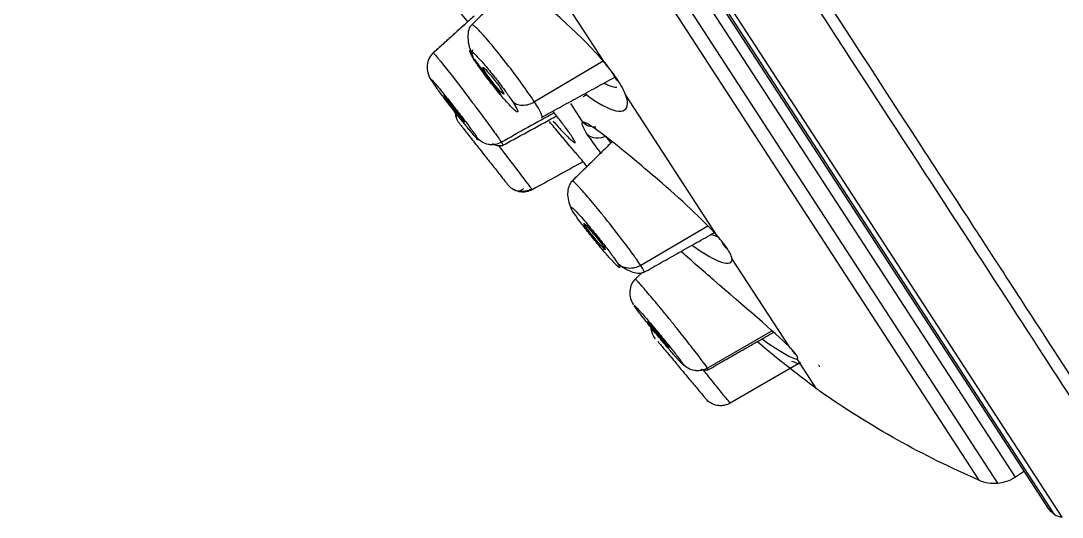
# Model space of a CAD drawing. Extents: x 0 to 1128, y 0 to 827.
# Drawn here: x 732.04 to 759, y 500.13 to 513 of the extents above; entities that cross this region are included whole.
import ezdxf

# ---------------------------------------------------------------- set-up
doc = ezdxf.new("R2010")
doc.units = 0
doc.header["$LTSCALE"] = 3
doc.header["$MEASUREMENT"] = 0
doc.layers.add('1', color=7, linetype='CONTINUOUS')

msp = doc.modelspace()

# ---------------------------------------------------------------- linework, layer by layer
at = {"layer": '1', "color": 7, "linetype": 'Continuous'}
for p, q in [((759.005, 500.132), (716.597, 565.434)), ((758.806, 500.205), (716.583, 565.223)), ((758.655, 500.355), (716.658, 565.024)), ((757.793, 501.172), (737.423, 532.538)), ((737.027, 532.281), (757.332, 501.014)), ((736.725, 532.084), (756.851, 501.093)), ((747.161, 511.906), (744.083, 516.647)), ((747.117, 511.954), (745.342, 510.893)), ((750.07, 507.427), (747.707, 511.066)), ((746.596, 510.367), (746.283, 510.85)), ((749.831, 507.678), (748.092, 506.658)), ((751.942, 504.545), (750.456, 506.833)), ((751.492, 504.965), (749.82, 503.996)), ((752.648, 503.458), (752.141, 504.238)), ((752.231, 504.139), (750.41, 503.088)), ((758.026, 501.323), (757.793, 501.172))]:
    msp.add_line(p, q, dxfattribs=at)
for centre, radius, start, end in [((822.498, 574.845), 100.26, 217.70049, 218.10874), ((757.248, 502.01), 1, 246.6071, 274.8036), ((757.248, 502.01), 1, 274.8036, 303.0002), ((759.074, 500.627), 0.5, 237.5, 261.9999)]:
    msp.add_arc(centre, radius, start, end, dxfattribs=at)
at = {"layer": '1', "color": 7, "linetype": 'Continuous', "extrusion": (0, 0, -1)}
for centre, radius, start, end in [((-766.102, 522.478), 23.301, 293.3929, 304.9963), ((-759.074, 500.627), 0.5, 302.5, 327)]:
    msp.add_arc(centre, radius, start, end, dxfattribs=at)
at = {"layer": '1', "color": 7, "linetype": 'Continuous'}
for points, knots in [([(761.225, 500.165), (760.815, 500.796), (759.89, 502.221), (757.136, 506.462), (755.308, 509.277), (751.001, 515.909), (748.523, 519.724), (743.259, 527.83), (740.474, 532.118), (734.981, 540.577), (732.274, 544.746), (727.31, 552.389), (725.055, 555.861), (721.308, 561.631), (719.817, 563.927), (717.805, 567.026), (717.284, 567.829), (717.283, 567.829)], [0, 0, 0, 0, 0.125003, 0.125003, 0.250007, 0.250007, 0.37501, 0.37501, 0.500013, 0.500013, 0.625017, 0.625017, 0.75002, 0.75002, 0.875023, 0.875023, 1, 1, 1, 1]), ([(719.8, 564.476), (720.074, 564.056), (720.621, 563.215), (721.593, 561.72), (722.668, 560.067), (723.853, 558.247), (725.134, 556.277), (726.507, 554.168), (727.961, 551.933), (729.487, 549.586), (731.077, 547.142), (732.719, 544.615), (734.404, 542.022), (736.121, 539.377), (737.859, 536.699), (739.607, 534.003), (741.355, 531.307), (743.893, 527.386), (748.986, 519.567), (754.229, 511.471), (757.956, 505.741), (759.768, 502.935), (760.959, 501.108), (761.351, 500.507), (761.535, 500.224)], [0, 0, 0, 0, 0.031295, 0.062588, 0.09388, 0.12517, 0.156462, 0.187754, 0.219045, 0.250337, 0.281629, 0.312921, 0.344214, 0.375508, 0.406802, 0.438098, 0.469394, 0.500691, 0.575423, 0.749568, 0.822166, 0.888123, 0.947404, 1, 1, 1, 1]), ([(747.161, 511.906), (746.594, 512.584), (745.722, 513.351), (744.407, 514.357), (743.98, 514.583), (744.018, 514.337)], [0, 0, 0, 0, 0.5, 0.5, 1, 1, 1, 1]), ([(743.719, 512.895), (743.683, 512.862), (743.632, 512.773), (743.607, 512.571), (743.645, 512.328), (743.707, 512.158), (743.747, 512.072)], [0, 0, 0, 0, 0.261463, 0.518373, 0.766089, 1, 1, 1, 1]), ([(745.342, 510.893), (745.262, 511.015), (745.068, 511.297), (744.719, 511.768), (744.421, 512.148), (744.201, 512.416), (744.051, 512.59), (743.923, 512.73), (743.821, 512.83), (743.75, 512.889), (743.724, 512.898), (743.717, 512.893), (743.717, 512.893)], [0, 0, 0, 0, 0.165824, 0.331648, 0.497472, 0.580384, 0.663296, 0.746208, 0.82912, 0.912032, 0.994943, 1, 1, 1, 1]), ([(742.723, 512.167), (742.679, 512.129), (742.608, 512.037), (742.553, 511.85), (742.571, 511.646), (742.625, 511.524), (742.662, 511.466)], [0, 0, 0, 0, 0.249846, 0.508714, 0.763252, 1, 1, 1, 1]), ([(742.725, 512.156), (742.742, 512.164), (742.992, 511.858), (743.566, 511.107), (743.817, 510.774), (744.128, 510.353), (744.221, 510.226), (744.341, 510.058), (744.397, 509.98), (744.441, 509.916), (744.466, 509.882), (744.483, 509.856), (744.487, 509.851)], [0, 0, 0, 0, 0.442425, 0.442425, 0.721213, 0.721213, 0.860606, 0.860606, 0.930303, 0.965152, 0.965152, 1, 1, 1, 1]), ([(743.8, 511.96), (743.78, 511.994), (743.739, 512.061), (743.688, 512.15), (743.661, 512.21), (743.667, 512.242), (743.738, 512.195), (743.902, 512.028), (744.114, 511.785), (744.361, 511.478), (744.541, 511.239), (744.644, 511.094), (744.707, 511.003), (744.75, 510.94), (744.778, 510.897)], [0, 0, 0, 0, 0.063643, 0.126094, 0.187936, 0.250867, 0.393803, 0.500687, 0.625167, 0.749838, 0.874914, 0.906043, 0.937167, 1, 1, 1, 1]), ([(743.8, 511.96), (743.773, 511.989), (743.73, 512.064), (743.729, 512.177), (743.747, 512.241), (743.751, 512.254)], [0, 0, 0, 0, 0.446918, 0.894741, 1, 1, 1, 1]), ([(743.791, 512.004), (743.807, 511.979), (743.862, 511.899), (743.998, 511.705), (744.208, 511.425), (744.386, 511.203), (744.468, 511.102), (744.477, 511.091)], [0, 0, 0, 0, 0.095378, 0.297864, 0.658111, 0.961757, 1, 1, 1, 1]), ([(744.778, 510.897), (744.82, 510.831), (744.889, 510.719), (744.909, 510.661), (744.909, 510.639), (744.902, 510.633), (744.892, 510.633), (744.871, 510.646), (744.844, 510.666), (744.81, 510.697), (744.779, 510.726), (744.744, 510.761), (744.659, 510.849), (744.48, 511.055), (744.232, 511.365), (743.982, 511.692), (743.861, 511.871), (743.8, 511.96)], [0, 0, 0, 0, 0.117822, 0.197526, 0.233095, 0.261972, 0.304107, 0.327018, 0.357576, 0.406557, 0.428802, 0.443927, 0.492279, 0.617472, 0.745259, 0.873294, 1, 1, 1, 1]), ([(747.12, 511.953), (747.131, 511.941), (747.238, 511.81), (747.329, 511.686), (747.4, 511.578)], [0, 0, 0, 0, 0.095411, 1, 1, 1, 1]), ([(747.509, 511.444), (747.459, 511.517), (747.361, 511.663), (747.228, 511.825), (747.161, 511.906)], [0, 0, 0, 0, 0.499316, 1, 1, 1, 1]), ([(742.687, 511.431), (742.681, 511.443), (742.669, 511.465), (742.661, 511.486), (742.678, 511.473), (742.745, 511.401), (742.881, 511.241), (743.098, 510.973), (743.332, 510.676), (743.568, 510.37), (743.716, 510.171), (743.788, 510.071), (743.828, 510.014), (743.852, 509.979), (743.868, 509.956)], [0, 0, 0, 0, 0.063636, 0.126088, 0.187939, 0.250872, 0.393805, 0.500693, 0.625165, 0.749832, 0.874912, 0.906038, 0.937161, 1, 1, 1, 1]), ([(747.399, 511.584), (747.403, 511.564), (747.419, 511.523), (747.458, 511.475), (747.492, 511.453), (747.509, 511.444)], [0, 0, 0, 0, 0.302348, 0.667101, 1, 1, 1, 1]), ([(743.868, 509.956), (743.876, 509.943), (743.893, 509.915), (743.893, 509.906), (743.875, 509.918), (743.839, 509.956), (743.803, 509.996), (743.776, 510.027), (743.742, 510.068), (743.705, 510.112), (743.664, 510.16), (743.626, 510.207), (743.593, 510.247), (743.546, 510.305), (743.472, 510.397), (743.357, 510.541), (743.227, 510.708), (743.099, 510.871), (742.947, 511.071), (742.823, 511.238), (742.731, 511.366), (742.702, 511.409), (742.687, 511.431)], [0, 0, 0, 0, 0.054279, 0.115798, 0.180488, 0.244899, 0.27327, 0.297886, 0.323668, 0.355587, 0.379723, 0.406202, 0.428739, 0.443022, 0.489863, 0.555193, 0.62383, 0.691696, 0.754495, 0.875032, 0.937133, 1, 1, 1, 1]), ([(747.475, 511.265), (747.461, 511.267), (747.395, 511.278), (747.289, 511.308), (747.189, 511.351), (747.152, 511.368)], [0, 0, 0, 0, 0.15769, 0.699619, 1, 1, 1, 1]), ([(747.707, 511.065), (747.687, 511.117), (747.642, 511.23), (747.555, 511.369), (747.509, 511.444)], [0, 0, 0, 0, 0.459061, 1, 1, 1, 1]), ([(746.661, 511.105), (746.783, 511.01), (746.9, 510.928), (747.558, 510.523), (747.873, 510.614), (747.707, 511.065)], [0, 0, 0, 0, 0.16424, 0.16424, 1, 1, 1, 1]), ([(745.342, 510.893), (745.296, 510.865), (745.218, 510.83), (745.108, 510.804), (744.998, 510.796), (744.873, 510.82), (744.804, 510.869), (744.778, 510.897)], [0, 0, 0, 0, 0.248207, 0.37359, 0.498973, 0.74974, 1, 1, 1, 1]), ([(745.533, 510.51), (745.533, 510.51), (745.56, 510.521), (745.501, 510.647), (745.342, 510.893)], [0, 0, 0, 0, 0.002615, 1, 1, 1, 1]), ([(743.324, 510.476), (743.324, 510.478), (743.312, 510.515), (743.304, 510.554), (743.301, 510.592)], [0, 0, 0, 0, 0.063866, 1, 1, 1, 1]), ([(743.306, 510.597), (743.306, 510.589), (743.305, 510.553), (743.312, 510.514), (743.322, 510.482)], [0, 0, 0, 0, 0.234745, 1, 1, 1, 1]), ([(743.406, 510.324), (743.389, 510.346), (743.357, 510.393), (743.333, 510.448), (743.324, 510.476)], [0, 0, 0, 0, 0.519295, 1, 1, 1, 1]), ([(746.701, 509.23), (746.696, 509.237), (746.615, 509.332), (746.502, 509.465), (746.365, 509.627), (746.273, 509.736), (746.179, 509.848), (746.082, 509.962), (745.982, 510.082), (745.864, 510.222), (745.771, 510.333), (745.729, 510.383)], [0, 0, 0, 0, 0.021493, 0.310105, 0.39043, 0.461475, 0.598191, 0.670339, 0.742479, 0.88664, 1, 1, 1, 1]), ([(745.824, 510.394), (745.829, 510.389), (745.908, 510.301), (746.091, 510.102), (746.249, 509.942), (746.328, 509.873), (746.367, 509.843), (746.387, 509.834), (746.395, 509.837), (746.398, 509.856), (746.361, 509.918), (746.33, 509.97)], [0, 0, 0, 0, 0.009174, 0.168912, 0.427777, 0.503858, 0.575207, 0.672728, 0.72163, 0.766736, 1, 1, 1, 1]), ([(746.33, 509.97), (746.317, 509.99), (746.294, 510.025), (746.256, 510.079), (746.229, 510.116), (746.206, 510.149), (746.171, 510.197), (746.125, 510.259), (746.078, 510.321), (745.992, 510.436), (745.907, 510.545), (745.831, 510.642)], [0, 0, 0, 0, 0.134541, 0.246369, 0.302627, 0.336045, 0.415844, 0.534154, 0.609533, 0.677124, 1, 1, 1, 1]), ([(748.537, 508.881), (748.353, 509.04), (748.17, 509.195), (747.269, 509.949), (746.703, 510.39), (746.596, 510.367)], [0, 0, 0, 0, 0.194454, 0.194454, 1, 1, 1, 1]), ([(743.406, 510.324), (743.413, 510.316), (743.425, 510.301), (743.454, 510.264), (743.507, 510.196), (743.62, 510.054), (743.798, 509.828), (744.041, 509.521), (744.272, 509.229), (744.478, 508.969), (744.586, 508.832), (744.626, 508.782), (744.643, 508.76), (744.649, 508.753), (744.653, 508.748)], [0, 0, 0, 0, 0.063636, 0.126088, 0.187939, 0.250872, 0.393805, 0.500693, 0.625165, 0.749832, 0.874912, 0.906038, 0.937161, 1, 1, 1, 1]), ([(744.487, 509.851), (744.44, 509.825), (744.359, 509.794), (744.241, 509.782), (744.121, 509.791), (743.981, 509.843), (743.9, 509.916), (743.868, 509.956)], [0, 0, 0, 0, 0.248345, 0.373709, 0.499073, 0.749802, 1, 1, 1, 1]), ([(744.487, 509.851), (744.484, 509.855), (744.502, 509.826), (744.514, 509.805), (744.519, 509.796), (744.528, 509.777), (744.529, 509.772), (744.526, 509.772)], [0, 0, 0, 0, 0.283617, 0.283617, 0.567234, 0.567234, 1, 1, 1, 1]), ([(747.054, 509.582), (747.026, 509.617), (746.891, 509.793), (746.796, 509.932), (746.719, 510.044)], [0, 0, 0, 0, 0.1961, 1, 1, 1, 1]), ([(744.245, 509.814), (744.297, 509.791), (744.41, 509.754), (744.492, 509.76), (744.53, 509.778)], [0, 0, 0, 0, 0.423363, 1, 1, 1, 1]), ([(744.401, 509.776), (744.626, 509.48), (744.846, 509.19), (745.09, 508.87), (745.158, 508.782), (745.232, 508.687), (745.262, 508.648), (745.277, 508.629), (745.284, 508.621), (745.286, 508.62), (745.286, 508.62)], [0, 0, 0, 0, 0.48978, 0.48978, 0.74489, 0.74489, 0.872445, 0.936222, 0.936222, 1, 1, 1, 1]), ([(746.318, 508.845), (746.286, 508.813), (746.235, 508.734), (746.195, 508.574), (746.203, 508.387), (746.239, 508.259), (746.265, 508.194)], [0, 0, 0, 0, 0.254798, 0.51043, 0.760921, 1, 1, 1, 1]), ([(748.092, 506.658), (748.035, 506.745), (747.878, 506.97), (747.554, 507.402), (747.251, 507.79), (747.013, 508.085), (746.841, 508.293), (746.685, 508.476), (746.55, 508.629), (746.44, 508.747), (746.361, 508.823), (746.317, 508.852), (746.312, 508.842), (746.315, 508.83)], [0, 0, 0, 0, 0.142995, 0.28599, 0.428985, 0.500483, 0.57198, 0.643478, 0.714975, 0.786473, 0.85797, 0.929468, 1, 1, 1, 1]), ([(745.286, 508.62), (745.239, 508.594), (745.158, 508.564), (745.038, 508.555), (744.916, 508.568), (744.8, 508.615), (744.707, 508.686), (744.669, 508.727), (744.653, 508.748)], [0, 0, 0, 0, 0.248345, 0.373709, 0.499073, 0.749802, 0.875167, 1, 1, 1, 1]), ([(744.778, 508.635), (744.833, 508.601), (744.909, 508.577), (744.999, 508.6), (745.037, 508.63), (745.054, 508.65)], [0, 0, 0, 0, 0.484965, 0.739841, 1, 1, 1, 1]), ([(744.928, 508.59), (744.959, 508.584), (745.019, 508.578), (745.138, 508.587), (745.22, 508.617), (745.272, 508.645)], [0, 0, 0, 0, 0.260782, 0.517203, 1, 1, 1, 1]), ([(745.286, 508.62), (745.286, 508.619), (745.285, 508.621), (745.278, 508.628), (745.273, 508.634), (745.267, 508.642)], [0, 0, 0, 0, 0.504665, 0.504665, 1, 1, 1, 1]), ([(746.338, 508.052), (746.326, 508.073), (746.302, 508.115), (746.276, 508.165), (746.277, 508.182), (746.322, 508.152), (746.439, 508.037), (746.645, 507.806), (746.88, 507.526), (747.13, 507.214), (747.297, 506.994), (747.385, 506.873), (747.436, 506.801), (747.468, 506.753), (747.49, 506.721)], [0, 0, 0, 0, 0.063643, 0.126094, 0.187936, 0.250867, 0.393803, 0.500687, 0.625167, 0.749838, 0.874914, 0.906043, 0.937167, 1, 1, 1, 1]), ([(747.49, 506.721), (747.516, 506.678), (747.561, 506.605), (747.545, 506.601), (747.524, 506.613), (747.501, 506.63), (747.477, 506.651), (747.443, 506.685), (747.403, 506.727), (747.356, 506.777), (747.314, 506.822), (747.27, 506.872), (747.165, 506.991), (746.966, 507.227), (746.714, 507.542), (746.48, 507.847), (746.385, 507.984), (746.338, 508.052)], [0, 0, 0, 0, 0.117822, 0.197526, 0.233095, 0.261972, 0.304107, 0.327018, 0.357576, 0.406557, 0.428802, 0.443927, 0.492279, 0.617472, 0.745259, 0.873294, 1, 1, 1, 1]), ([(750.103, 507.389), (750.097, 507.392), (750.048, 507.409), (749.995, 507.431), (749.947, 507.452)], [0, 0, 0, 0, 0.140177, 1, 1, 1, 1]), ([(750.346, 507.074), (750.31, 507.127), (750.238, 507.232), (750.126, 507.362), (750.07, 507.427)], [0, 0, 0, 0, 0.499321, 1, 1, 1, 1]), ([(750.346, 507.074), (750.328, 507.086), (750.29, 507.115), (750.245, 507.172), (750.224, 507.218), (750.218, 507.238)], [0, 0, 0, 0, 0.340161, 0.720983, 1, 1, 1, 1]), ([(751.941, 504.545), (751.565, 504.928), (750.747, 505.611), (749.694, 506.527), (749.411, 506.777), (749.161, 506.998)], [0, 0, 0, 0, 0.720412, 0.720412, 1, 1, 1, 1]), ([(750.456, 506.832), (750.449, 506.865), (750.435, 506.929), (750.376, 507.026), (750.346, 507.074)], [0, 0, 0, 0, 0.502405, 1, 1, 1, 1]), ([(748.092, 506.658), (748.046, 506.631), (747.967, 506.598), (747.851, 506.58), (747.735, 506.582), (747.599, 506.622), (747.52, 506.686), (747.49, 506.721)], [0, 0, 0, 0, 0.248207, 0.37359, 0.498973, 0.74974, 1, 1, 1, 1]), ([(747.514, 506.699), (747.531, 506.686), (747.661, 506.588), (747.854, 506.483), (748.058, 506.443), (748.143, 506.464), (748.18, 506.487)], [0, 0, 0, 0, 0.061212, 0.474585, 0.724237, 1, 1, 1, 1]), ([(747.953, 506.302), (747.912, 506.262), (747.847, 506.17), (747.799, 505.992), (747.818, 505.801), (747.87, 505.688), (747.904, 505.634)], [0, 0, 0, 0, 0.247137, 0.504851, 0.76025, 1, 1, 1, 1]), ([(749.82, 503.996), (749.791, 504.041), (749.68, 504.194), (749.402, 504.557), (749.113, 504.923), (748.87, 505.226), (748.687, 505.451), (748.511, 505.665), (748.349, 505.858), (748.207, 506.025), (748.091, 506.159), (748.007, 506.251), (747.967, 506.29), (747.955, 506.298), (747.953, 506.299)], [0, 0, 0, 0, 0.138502, 0.277004, 0.415506, 0.484757, 0.554007, 0.623258, 0.692509, 0.76176, 0.831011, 0.900262, 0.969513, 1, 1, 1, 1]), ([(747.933, 505.596), (747.93, 505.603), (747.924, 505.617), (747.927, 505.623), (747.956, 505.597), (748.039, 505.509), (748.195, 505.333), (748.431, 505.056), (748.676, 504.76), (748.915, 504.465), (749.059, 504.281), (749.126, 504.193), (749.161, 504.144), (749.181, 504.116), (749.195, 504.096)], [0, 0, 0, 0, 0.063643, 0.126094, 0.187936, 0.250867, 0.393803, 0.500687, 0.625167, 0.749838, 0.874914, 0.906043, 0.937167, 1, 1, 1, 1]), ([(749.195, 504.096), (749.204, 504.079), (749.22, 504.05), (749.169, 504.1), (749.128, 504.143), (749.09, 504.184), (749.054, 504.224), (749.008, 504.276), (748.956, 504.335), (748.899, 504.401), (748.849, 504.459), (748.797, 504.519), (748.679, 504.66), (748.47, 504.91), (748.231, 505.207), (748.025, 505.467), (747.964, 505.553), (747.933, 505.596)], [0, 0, 0, 0, 0.117822, 0.197526, 0.233095, 0.261972, 0.304107, 0.327018, 0.357576, 0.406557, 0.428802, 0.443927, 0.492279, 0.617472, 0.745259, 0.873294, 1, 1, 1, 1]), ([(748.477, 504.758), (748.441, 504.801), (748.381, 504.903), (748.36, 505.027), (748.361, 505.087)], [0, 0, 0, 0, 0.518037, 1, 1, 1, 1]), ([(748.37, 505.033), (748.369, 505.021), (748.37, 504.981), (748.38, 504.938), (748.392, 504.907)], [0, 0, 0, 0, 0.322999, 1, 1, 1, 1]), ([(748.532, 504.692), (748.546, 504.675), (748.583, 504.631), (748.7, 504.491), (748.886, 504.268), (749.138, 503.965), (749.379, 503.677), (749.593, 503.42), (749.706, 503.285), (749.748, 503.235), (749.765, 503.214), (749.772, 503.206), (749.776, 503.201)], [0, 0, 0, 0, 0.069361, 0.141481, 0.305288, 0.427779, 0.570435, 0.71331, 0.856649, 0.892324, 0.927992, 1, 1, 1, 1]), ([(752.13, 504.327), (752.107, 504.359), (752.066, 504.417), (751.98, 504.505), (751.942, 504.545)], [0, 0, 0, 0, 0.548894, 1, 1, 1, 1]), ([(752.13, 504.327), (752.111, 504.341), (752.07, 504.375), (752.02, 504.438), (751.996, 504.49), (751.988, 504.514)], [0, 0, 0, 0, 0.33656, 0.713352, 1, 1, 1, 1]), ([(751.994, 504.179), (752.081, 504.145), (752.163, 504.119), (752.24, 504.099), (752.24, 504.099)], [0, 0, 0, 0, 0.997685, 1, 1, 1, 1]), ([(752.141, 504.238), (752.151, 504.244), (752.171, 504.256), (752.144, 504.304), (752.13, 504.327)], [0, 0, 0, 0, 0.502406, 1, 1, 1, 1]), ([(749.82, 503.996), (749.774, 503.969), (749.694, 503.938), (749.576, 503.924), (749.455, 503.932), (749.313, 503.983), (749.228, 504.057), (749.195, 504.096)], [0, 0, 0, 0, 0.248207, 0.37359, 0.498973, 0.74974, 1, 1, 1, 1]), ([(749.652, 503.967), (749.661, 503.964), (749.736, 503.943), (749.795, 503.941), (749.838, 503.954)], [0, 0, 0, 0, 0.122093, 1, 1, 1, 1]), ([(750.41, 503.088), (750.41, 503.088), (750.353, 503.158), (750.136, 503.426), (749.893, 503.726), (749.737, 503.919), (749.695, 503.971)], [0, 0, 0, 0, 0.298042, 0.595829, 0.893616, 1, 1, 1, 1]), ([(752.739, 503.39), (752.735, 503.393), (752.728, 503.398), (752.675, 503.438), (752.648, 503.458)], [0, 0, 0, 0, 0.499312, 1, 1, 1, 1]), ([(750.41, 503.088), (750.364, 503.062), (750.283, 503.03), (750.164, 503.019), (750.042, 503.029), (749.897, 503.083), (749.81, 503.16), (749.776, 503.201)], [0, 0, 0, 0, 0.248207, 0.37359, 0.498973, 0.74974, 1, 1, 1, 1])]:
    msp.add_open_spline(points, degree=3, knots=knots, dxfattribs=at)
for points, degree in [([(744.872, 513.997), (743.701, 512.878)], 1), ([(743.778, 513.121), (742.707, 512.151)], 1), ([(743.612, 512.971), (742.718, 512.161)], 1), ([(744.065, 511.673), (744.021, 511.74), (743.979, 511.825), (744.09, 511.73), (744.31, 511.466), (744.448, 511.276), (744.492, 511.209)], 3), ([(744.492, 511.209), (744.535, 511.141), (744.573, 511.061), (744.461, 511.158), (744.242, 511.421), (744.109, 511.605), (744.065, 511.673)], 3), ([(745.524, 510.494), (747.407, 511.528)], 1), ([(743.003, 511.037), (742.981, 511.07), (742.995, 511.066), (743.168, 510.856), (743.397, 510.563), (743.5, 510.422), (743.521, 510.389)], 3), ([(743.521, 510.389), (743.542, 510.357), (743.524, 510.368), (743.348, 510.58), (743.121, 510.87), (743.024, 511.005), (743.003, 511.037)], 3), ([(746.68, 511.073), (746.652, 511.057), (746.624, 511.042), (746.595, 511.026)], 3), ([(745.856, 510.614), (745.4, 510.36), (744.943, 510.105), (744.487, 509.851)], 3), ([(744.494, 509.754), (745.918, 510.534)], 1), ([(746.719, 510.044), (746.589, 510.244), (746.549, 510.354), (746.596, 510.367)], 3), ([(746.931, 510.24), (746.806, 510.235), (746.671, 510.281), (746.596, 510.367)], 3), ([(747.353, 509.859), (746.301, 508.827)], 1), ([(747.189, 510.006), (747.046, 509.921), (746.82, 509.94), (746.719, 510.044)], 3), ([(747.189, 510.006), (747.223, 509.955), (747.263, 509.899), (747.309, 509.837)], 3), ([(746.603, 509.346), (746.164, 509.104), (745.725, 508.862), (745.286, 508.62)], 3), ([(746.706, 509.225), (746.301, 508.827)], 1), ([(750.07, 507.427), (749.702, 507.845), (749.116, 508.381), (748.537, 508.881)], 3), ([(746.649, 507.693), (746.618, 507.74), (746.611, 507.773), (746.766, 507.608), (747, 507.323), (747.121, 507.159), (747.152, 507.112)], 3), ([(747.152, 507.112), (747.183, 507.064), (747.186, 507.037), (747.028, 507.204), (746.796, 507.487), (746.68, 507.645), (746.649, 507.693)], 3), ([(748.168, 506.473), (749.995, 507.505)], 1), ([(749.435, 507.176), (750.051, 506.724), (750.488, 506.593), (750.456, 506.832)], 3), ([(748.179, 506.486), (748.19, 506.493), (748.163, 506.548), (748.092, 506.658)], 3), ([(748.132, 506.476), (747.939, 506.284)], 1), ([(748.274, 505.191), (748.258, 505.215), (748.285, 505.194), (748.478, 504.972), (748.712, 504.687), (748.809, 504.561), (748.825, 504.536)], 3), ([(748.825, 504.536), (748.841, 504.511), (748.808, 504.539), (748.614, 504.763), (748.381, 505.046), (748.29, 505.166), (748.274, 505.191)], 3), ([(749.843, 503.955), (751.535, 504.927)], 1), ([(751.244, 504.749), (751.711, 504.407), (752.062, 504.215), (752.141, 504.238)], 3), ([(752.648, 503.458), (752.423, 503.625), (751.799, 504.094), (751.117, 504.673)], 3), ([(749.836, 503.955), (749.849, 503.947), (749.844, 503.959), (749.82, 503.996)], 3), ([(752.692, 504.068), (752.719, 504.051), (752.733, 504.042), (752.733, 504.042)], 3)]:
    msp.add_open_spline(points, degree=degree, dxfattribs=at)

doc.saveas('drawing.dxf')
